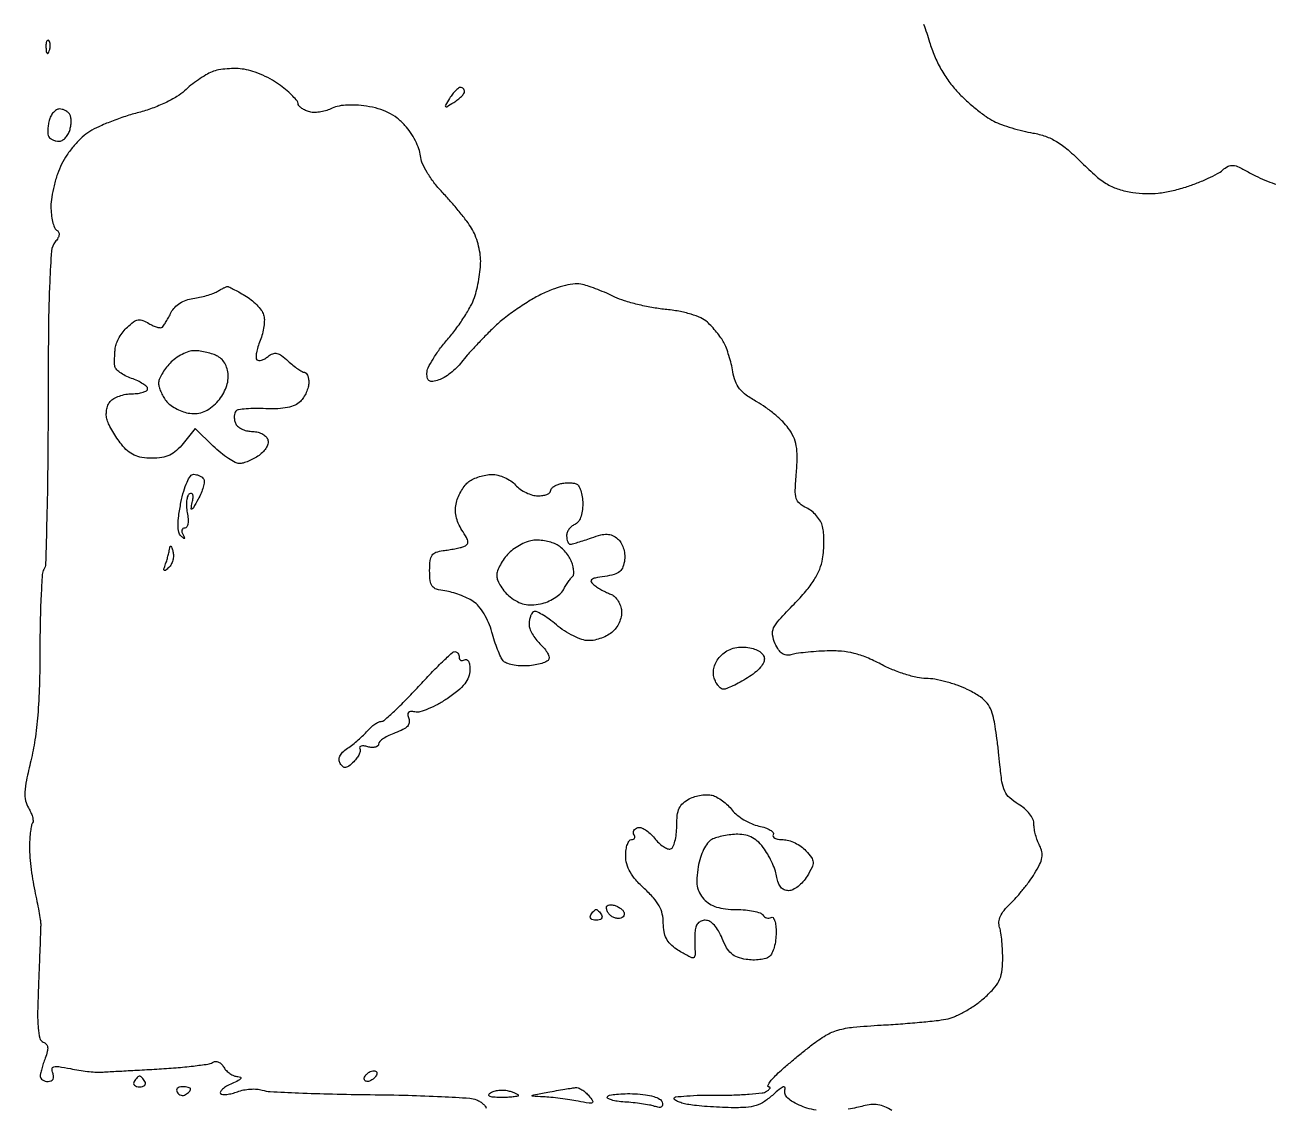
# Model space of a CAD drawing. Extents: x 0 to 102, y 0 to 135.
# Drawn here: x 15.07 to 34.65, y 18.7 to 35.76 of the extents above; entities that cross this region are included whole.
import ezdxf

# ---------------------------------------------------------------- set-up
doc = ezdxf.new("R2010")
doc.units = 0
doc.header["$MEASUREMENT"] = 0

msp = doc.modelspace()

# ---------------------------------------------------------------- linework, layer by layer
for points in [[(29.224325, 35.767294, -0.020293), (29.318494, 35.486417, 0.029885), (29.395368, 35.270924, 0.027819), (29.49899, 35.060739, 0.028167), (29.623737, 34.866109, 0.03291), (29.763776, 34.697157, 0.018395), (29.901649, 34.56182, 0.015076), (30.058344, 34.42736, 0.015342), (30.210047, 34.312429, 0.038366), (30.3291, 34.240907, 0.028595), (30.452168, 34.187842, 0.013766), (30.615169, 34.133391, 0.013601), (30.788765, 34.085782, 0.01895), (30.94655, 34.053375, -0.043907), (31.144469, 34.002324, -0.0514), (31.319616, 33.919247, -0.041912), (31.500125, 33.787804, -0.01806), (31.718263, 33.58488, 0.017351), (31.944732, 33.373606, 0.046964), (32.123122, 33.245674, 0.057201), (32.300608, 33.167686, 0.037737), (32.518139, 33.118062, 0.030069), (32.722626, 33.099869, 0.032636), (32.922235, 33.107186, 0.03086), (33.128653, 33.141257, 0.022209), (33.353827, 33.203502, 0.014279), (33.533833, 33.267717, 0.014812), (33.707665, 33.341384, 0.014658), (33.853981, 33.413835, 0.06006), (33.935071, 33.470397, -0.063493), (34.021043, 33.529495, -0.14444), (34.097726, 33.544124, -0.090411), (34.19294, 33.516878, -0.015838), (34.358071, 33.428646, 0.021725), (34.487368, 33.361505, 0.014642), (34.640149, 33.295786, 0.014767), (34.791965, 33.240814, 0.028196)], [(27.532125, 18.665376, -0.024467), (27.388343, 18.700369, -0.035355), (27.265885, 18.74623, -0.028919), (27.145463, 18.809973, -0.078414), (27.071859, 18.872116, -0.12393), (27.040006, 18.935369, -0.14764), (27.044876, 19.001741, 0.29934), (27.039114, 19.02809, 0.31252), (27.01306, 19.032508, 0.060892), (26.949716, 18.992844, 0.016584), (26.860334, 18.915356, -0.03991), (26.719874, 18.804615, -0.071069), (26.587301, 18.741236, -0.05982), (26.427062, 18.711322, -0.0211), (26.193043, 18.705969, -0.007156), (26.010458, 18.712113, -0.006219), (25.81936, 18.723667, -0.006267), (25.646652, 18.738446, -0.018261), (25.52805, 18.754484, -0.022739), (25.438915, 18.77408, -0.03431), (25.363741, 18.799868, -0.036993), (25.309396, 18.82768, -0.261699), (25.2954, 18.852589, -0.384108), (25.316117, 18.875578, -0.006951), (25.494126, 18.891637, -0.013345), (25.712521, 18.90243, -0.008033), (25.971915, 18.904148, 0.009342), (26.238759, 18.906615, 0.012447), (26.480852, 18.919415, 0.009745), (26.680735, 18.938905, 0.112725), (26.754465, 18.965086, 0.030108), (26.790557, 18.991175, 0.115456), (26.807325, 19.013013, 0.34271), (26.803958, 19.027052, 0.165941), (26.785514, 19.033705, -0.487087), (26.773315, 19.049851, -0.07932), (26.791859, 19.091616, -0.039497), (26.840085, 19.154387, -0.017797), (26.912414, 19.229031, -0.011737), (27.01407, 19.322243, -0.004655), (27.157824, 19.44563, -0.004604), (27.31554, 19.576007, -0.005761), (27.464352, 19.693918, -0.029839), (27.687417, 19.846156, -0.065278), (27.876883, 19.928242, -0.046447), (28.118436, 19.973606, -0.009255), (28.556776, 20.006237, 0.004403), (28.861397, 20.025943, 0.004527), (29.162807, 20.050854, 0.004386), (29.423748, 20.07711, 0.0191), (29.577382, 20.099898, 0.053915), (29.705748, 20.138648, 0.024549), (29.863791, 20.214989, 0.023968), (30.024099, 20.312614, 0.030289), (30.161678, 20.418398, 0.024733), (30.323023, 20.573447, 0.07203), (30.411596, 20.69963, 0.079509), (30.455986, 20.83843, 0.034895), (30.471664, 21.031351, 0.013876), (30.469283, 21.176289, 0.01273), (30.458903, 21.325116, 0.012849), (30.442847, 21.457395, 0.040233), (30.422709, 21.544616, -0.09623), (30.412602, 21.631759, -0.085546), (30.434942, 21.720325, -0.066781), (30.492326, 21.813685, -0.033042), (30.587393, 21.915621, 0.021823), (30.682916, 22.013549, 0.012256), (30.79061, 22.140165, 0.012213), (30.893298, 22.273607, 0.019473), (30.973677, 22.393005, 0.023971), (31.053154, 22.536555, 0.069955), (31.08848, 22.643865, 0.094711), (31.0875, 22.737145, 0.073136), (31.052997, 22.833036, -0.03487), (31.018747, 22.909386, -0.023176), (30.98986, 23.00094, -0.023357), (30.970015, 23.092883, -0.041492), (30.9636, 23.170055, 0.110434), (30.946262, 23.247595, 0.055977), (30.893561, 23.333209, 0.049855), (30.814234, 23.41613, 0.043615), (30.716597, 23.485942, -0.049519), (30.582616, 23.584148, -0.100814), (30.50518, 23.688509, -0.071406), (30.459767, 23.83804, -0.015866), (30.427541, 24.104075, 0.006199), (30.407155, 24.304796, 0.005175), (30.38066, 24.517434, 0.005226), (30.352372, 24.711473, 0.01418), (30.327, 24.84813, 0.055247), (30.279712, 24.989728, 0.0797), (30.206193, 25.099113, 0.065826), (30.091086, 25.193826, 0.026558), (29.912546, 25.29228, 0.02717), (29.754938, 25.358268, 0.020493), (29.575601, 25.413981, 0.020868), (29.402264, 25.452469, 0.044221), (29.265367, 25.4646, -0.054592), (29.124339, 25.480044, -0.021694), (28.935977, 25.530462, -0.021161), (28.735594, 25.602979, -0.024915), (28.552977, 25.68881, 0.023278), (28.32964, 25.794673, 0.038219), (28.131144, 25.860383, 0.040135), (27.932077, 25.893134, 0.029199), (27.70765, 25.898622, 0.008697), (27.534458, 25.889725, 0.009184), (27.364806, 25.874913, 0.008872), (27.219207, 25.856884, 0.040576), (27.136135, 25.838129, -0.106233), (27.064132, 25.831523, -0.123668), (27.000108, 25.856081, -0.092964), (26.942339, 25.915296, -0.040052), (26.888517, 26.012064, -0.070433), (26.847651, 26.150576, -0.149021), (26.864173, 26.260182, -0.074331), (26.950668, 26.388293, -0.008894), (27.186755, 26.63667, 0.019417), (27.369596, 26.837319, 0.03449), (27.501512, 27.017785, 0.041784), (27.58871, 27.185795, 0.058653), (27.635047, 27.34813, 0.022626), (27.65041, 27.480398, 0.017989), (27.655357, 27.624084, 0.018341), (27.650241, 27.757786, 0.042773), (27.634252, 27.856604, 0.069938), (27.600216, 27.940465, 0.045739), (27.539769, 28.025744, 0.045338), (27.463929, 28.099601, 0.063589), (27.383657, 28.149319, -0.067088), (27.27422, 28.218159, -0.149931), (27.22109, 28.299665, -0.080259), (27.205355, 28.430323, -0.010605), (27.222555, 28.709508, 0.017106), (27.234632, 28.958183, 0.04894), (27.220216, 29.130472, 0.063623), (27.175864, 29.269716, 0.048571), (27.09459, 29.407637, 0.041716), (27.007288, 29.508602, 0.019964), (26.879954, 29.6236, 0.019635), (26.73661, 29.733787, 0.026437), (26.598235, 29.821163, -0.028934), (26.433133, 29.926573, -0.067917), (26.327458, 30.027353, -0.078119), (26.261391, 30.143399, -0.049244), (26.220736, 30.294262, 0.018448), (26.195589, 30.417238, 0.014612), (26.159679, 30.548093, 0.014857), (26.119163, 30.667643, 0.035304), (26.0803, 30.753047, 0.029843), (26.032858, 30.829175, 0.015747), (25.965583, 30.917955, 0.015615), (25.890763, 31.004796, 0.023212), (25.819566, 31.075508, 0.079159), (25.718372, 31.141457, 0.031292), (25.562291, 31.199677, 0.027873), (25.370488, 31.246356, 0.021142), (25.15608, 31.276728, -0.019839), (24.944796, 31.306097, -0.015746), (24.71938, 31.353972, -0.016024), (24.512959, 31.411727, -0.037904), (24.3648, 31.471012, 0.01244), (24.235758, 31.530432, 0.009695), (24.092784, 31.588744, 0.009825), (23.957388, 31.637895, 0.023397), (23.854587, 31.667655, 0.077529), (23.736331, 31.677165, 0.038506), (23.58726, 31.654411, 0.032455), (23.413756, 31.602005, 0.020874), (23.220087, 31.520133, 0.025652), (23.034461, 31.420406, 0.015178), (22.823355, 31.283707, 0.015166), (22.620415, 31.134078, 0.025091), (22.459839, 30.994424, 0.007466), (22.317188, 30.853042, 0.006202), (22.169595, 30.69854, 0.006268), (22.037909, 30.553621, 0.016807), (21.949026, 30.446244, -0.03447), (21.869842, 30.357182, -0.027602), (21.773319, 30.272535, -0.028382), (21.674853, 30.204007, -0.061057), (21.590937, 30.165593, -0.033573), (21.494911, 30.142072, -0.171317), (21.441526, 30.15103, -0.214496), (21.412581, 30.189695, -0.055063), (21.4038, 30.269188, -0.113842), (21.423615, 30.355087, -0.023029), (21.499088, 30.493417, -0.023199), (21.604006, 30.64947, -0.019891), (21.728186, 30.803639, 0.020101), (21.85961, 30.966943, 0.01671), (21.986251, 31.150458, 0.017034), (22.090968, 31.326523, 0.043062), (22.151186, 31.462674, 0.02464), (22.188985, 31.593592, 0.01542), (22.220832, 31.749919, 0.01547), (22.242731, 31.906225, 0.027071), (22.2498, 32.036701, 0.040686), (22.239495, 32.163134, 0.026407), (22.208125, 32.306474, 0.026536), (22.16231, 32.444116, 0.044773), (22.107926, 32.552827, 0.023864), (22.031465, 32.664334, 0.008657), (21.912894, 32.815203, 0.008562), (21.777217, 32.97611, 0.010096), (21.643213, 33.123504, -0.025963), (21.514179, 33.274808, -0.028945), (21.406486, 33.433465, -0.031226), (21.330287, 33.581256, -0.082946), (21.301213, 33.696036, 0.066351), (21.278002, 33.802282, 0.031058), (21.221817, 33.931664, 0.030097), (21.145071, 34.062062, 0.03702), (21.057837, 34.173048, 0.043154), (20.933516, 34.287569, 0.048778), (20.796135, 34.373827, 0.046118), (20.63805, 34.435326, 0.032509), (20.451588, 34.47582, 0.024066), (20.280902, 34.493071, 0.030926), (20.123176, 34.491616, 0.0348), (19.988124, 34.472497, 0.070415), (19.88748, 34.435668, -0.052008), (19.805581, 34.402245, -0.038939), (19.710129, 34.382327, -0.0398), (19.616213, 34.377786, -0.069132), (19.539404, 34.390914, -0.038266), (19.47587, 34.416573, -0.048489), (19.422164, 34.450037, -0.056637), (19.385032, 34.485847, -0.174326), (19.3734, 34.518196, 0.174963), (19.358893, 34.558385, 0.019415), (19.292633, 34.632177, 0.021783), (19.203757, 34.716102, 0.015994), (19.09845, 34.80147, 0.03401), (18.971573, 34.884818, 0.023137), (18.817287, 34.962603, 0.023371), (18.660655, 35.02407, 0.042632), (18.5274, 35.056965, 0.033642), (18.39854, 35.068535, 0.02525), (18.256151, 35.064519, 0.025763), (18.121983, 35.04695, 0.052019), (18.0198, 35.016939, 0.036376), (17.922997, 34.968697, 0.017179), (17.805373, 34.893403, 0.016923), (17.687094, 34.80578, 0.022894), (17.586837, 34.718339, -0.057315), (17.467032, 34.627546, -0.022848), (17.284751, 34.530716, -0.022146), (17.075535, 34.442671, -0.025068), (16.867737, 34.377497, 0.015841), (16.656917, 34.315622, 0.01284), (16.434945, 34.236392, 0.01304), (16.233931, 34.152683, 0.032502), (16.093212, 34.078409, 0.050169), (15.975031, 33.988401, 0.02729), (15.848527, 33.856649, 0.026915), (15.733335, 33.707211, 0.038221), (15.649062, 33.562212, 0.029903), (15.584992, 33.406472, 0.02091), (15.530933, 33.224443, 0.021169), (15.493706, 33.044985, 0.040574), (15.4818, 32.898502, 0.025895), (15.488308, 32.772922, 0.032594), (15.507858, 32.658152, 0.034321), (15.536178, 32.567405, 0.162946), (15.570508, 32.526161, -0.128393), (15.601712, 32.493451, -0.155982), (15.609964, 32.452099, -0.105305), (15.592852, 32.400863, -0.040148), (15.549358, 32.338953, 0.154917), (15.491583, 32.196494, 0.008648), (15.462244, 31.712954, 0.008593), (15.443119, 30.980864, 0.001975), (15.436961, 29.745035, -0.002389), (15.431438, 28.794214, -0.003746), (15.416661, 27.97689, -0.001059), (15.397001, 27.267045, -0.132689), (15.371418, 27.182441, 0.123629), (15.346244, 27.104251, 0.003909), (15.32684, 26.767986, 0.007375), (15.312814, 26.368293, 0.005023), (15.308137, 25.913441, -0.007433), (15.299674, 25.353105, -0.012867), (15.273744, 24.888063, -0.015391), (15.229809, 24.498178, -0.024732), (15.165837, 24.169877, 0.009469), (15.096361, 23.863457, 0.038576), (15.072199, 23.674099, 0.065009), (15.083, 23.539447, 0.087314), (15.128772, 23.426185, -0.033234), (15.165885, 23.356906, -0.040597), (15.190686, 23.287724, -0.045179), (15.201092, 23.22809, -0.160364), (15.192151, 23.190838, 0.091083), (15.175577, 23.148348, 0.013986), (15.160864, 23.058478, 0.01523), (15.149584, 22.950244, 0.012692), (15.144034, 22.834729, 0.024437), (15.147716, 22.69442, 0.010279), (15.165749, 22.506487, 0.010142), (15.193287, 22.306001, 0.01301), (15.227136, 22.1229, -0.003079), (15.261693, 21.954726, -0.003931), (15.291365, 21.799305, -0.003067), (15.314398, 21.66877, -0.032866), (15.319914, 21.6153, -0.017533), (15.320038, 21.554553, -0.000516), (15.311324, 21.298836, -0.001033), (15.300132, 20.997763, -0.000712), (15.286263, 20.656775, 0.005735), (15.27284, 20.218314, 0.025074), (15.28088, 19.959094, 0.041179), (15.306973, 19.80088, 0.244352), (15.360806, 19.740127, -0.120309), (15.40761, 19.707701, -0.151419), (15.42924, 19.659897, -0.094049), (15.424811, 19.589916, -0.028151), (15.39237, 19.487595, 0.011297), (15.361833, 19.401469, 0.012185), (15.336032, 19.316183, 0.011768), (15.317448, 19.242127, 0.05564), (15.3126, 19.198693, 0.154715), (15.322163, 19.168528, 0.097789), (15.349097, 19.142833, 0.080181), (15.389337, 19.125494, 0.061791), (15.436845, 19.1196, 0.093613), (15.485235, 19.12874, 0.175134), (15.514813, 19.154688, 0.152298), (15.523387, 19.196626, 0.066546), (15.510106, 19.252461, -0.110465), (15.500574, 19.317121, -0.32424), (15.527974, 19.349602, -0.099229), (15.605164, 19.353089, -0.009966), (15.787711, 19.321264, 0.008387), (15.922818, 19.29727, 0.008692), (16.057054, 19.278134, 0.008455), (16.173711, 19.265567, 0.036755), (16.2432, 19.264391, -0.000369), (16.326956, 19.269071, -0.000026), (16.561103, 19.281968, -0.000037), (16.840319, 19.297313, -0.000028), (17.147221, 19.31414, 0.006778), (17.45227, 19.334999, 0.009315), (17.725782, 19.362568, 0.006484), (17.952696, 19.392708, 0.102495), (18.025511, 19.41923, -0.1283), (18.070936, 19.4332, -0.112017), (18.119969, 19.424281, -0.095465), (18.166508, 19.39289, -0.06932), (18.204344, 19.342978, 0.06775), (18.24471, 19.289379, 0.052136), (18.301449, 19.242948, 0.053145), (18.365079, 19.210187, 0.080558), (18.425854, 19.197329, -0.103517), (18.467743, 19.186453, -0.482124), (18.472258, 19.16547, -0.10263), (18.43187, 19.132827, -0.014561), (18.335052, 19.086527, 0.025901), (18.248839, 19.042869, 0.048029), (18.1849, 18.997557, 0.073177), (18.150328, 18.957513, 0.351348), (18.153401, 18.929599, 0.185055), (18.187627, 18.914338, 0.039841), (18.253685, 18.916068, 0.036549), (18.334564, 18.930692, 0.027849), (18.420373, 18.957956, -0.042586), (18.515146, 18.985024, -0.031782), (18.622978, 18.999071, -0.032474), (18.727056, 18.999182, -0.060944), (18.809616, 18.983681, 0.063655), (18.934336, 18.960961, 0.002719), (19.38187, 18.939635, 0.004621), (19.913959, 18.922105, 0.00327), (20.511592, 18.911854, -0.003943), (21.107294, 18.900835, -0.005707), (21.633319, 18.880944, -0.003088), (22.076654, 18.856365, -0.090083), (22.18635, 18.829376, -0.033776), (22.243017, 18.799264, -0.041895), (22.29091, 18.763626, -0.047092), (22.324371, 18.72794, -0.166285), (22.3344, 18.698618, -0.281896)], [(28.724706, 18.66011, 0.043036), (28.613972, 18.719747, 0.060963), (28.506708, 18.751316, 0.062293), (28.396783, 18.755719, 0.047509), (28.278166, 18.734214, -0.014956), (28.170532, 18.707374, -0.008491), (28.038868, 18.681028, -0.008472)]]:
    msp.add_lwpolyline(points, format="xyb")
for points in [[(15.448313, 35.509087, 0.296942), (15.429797, 35.512997, 0.208169), (15.414176, 35.497554, 0.077125), (15.404809, 35.456947, 0.028489), (15.403879, 35.39805, 0.018894), (15.408874, 35.334911, 0.168741), (15.42083, 35.310228, 0.470617), (15.436248, 35.311687, 0.054073), (15.454991, 35.346937, 0.051402), (15.468192, 35.393203, 0.05415), (15.471358, 35.440372, 0.060344), (15.464661, 35.481429, 0.126455)], [(21.93175, 34.7706, 0.164658), (21.900199, 34.75992, 0.033168), (21.854984, 34.720337, 0.031759), (21.806264, 34.665001, 0.025045), (21.760641, 34.599491, 0.004611), (21.693691, 34.490053, 0.343979), (21.696082, 34.470682, 0.343979), (21.715453, 34.468291, 0.004611), (21.824891, 34.535241, 0.025045), (21.890401, 34.580864, 0.031759), (21.945737, 34.629584, 0.033168), (21.98532, 34.674799, 0.164658), (21.996, 34.70635, 0.099038), (21.991095, 34.73087, 0.097945), (21.977127, 34.751727, 0.097945), (21.95627, 34.765695, 0.099038)], [(15.613574, 34.4322, 0.143415), (15.567151, 34.418605, 0.071263), (15.520321, 34.378185, 0.061614), (15.480164, 34.318646, 0.053684), (15.453448, 34.248318, 0.028464), (15.438227, 34.172793, 0.030697), (15.432181, 34.097913, 0.03225), (15.435091, 34.033668, 0.111413), (15.448574, 33.994518, 0.099006), (15.473576, 33.967732, 0.052338), (15.513228, 33.945139, 0.049175), (15.560336, 33.929786, 0.054248), (15.607992, 33.9246, 0.126837), (15.656407, 33.937083, 0.069391), (15.705767, 33.97408, 0.061999), (15.74856, 34.028633, 0.05857), (15.77766, 34.093043, 0.038732), (15.79422, 34.163801, 0.03744), (15.799921, 34.237079, 0.039869), (15.794898, 34.302265, 0.09957), (15.778368, 34.346843, 0.081615), (15.749922, 34.37951, 0.053443), (15.708199, 34.407126, 0.05231), (15.660344, 34.425875, 0.067318)], [(18.260547, 31.637827, -0.137987), (18.280261, 31.634107, -0.004407), (18.35341, 31.59699, -0.008219), (18.439295, 31.550648, -0.005578), (18.535606, 31.495195, -0.034204), (18.633354, 31.428042, -0.031559), (18.72386, 31.346487, -0.033049), (18.795066, 31.263341, -0.083894), (18.831289, 31.192859, -0.077726), (18.843228, 31.115021, -0.032095), (18.836059, 31.008366, -0.030788), (18.813495, 30.892812, -0.034589), (18.777493, 30.785451, 0.023273), (18.741561, 30.685828, 0.032258), (18.719448, 30.593523, 0.033553), (18.711666, 30.51865, 0.208409), (18.725468, 30.483532, 0.19621), (18.754406, 30.471369, 0.074393), (18.798641, 30.477517, 0.059003), (18.850427, 30.499686, 0.042617), (18.902046, 30.535576, -0.076083), (18.974315, 30.578979, -0.155219), (19.039597, 30.584279, -0.105884), (19.112763, 30.550015, -0.025275), (19.216143, 30.463031, 0.016683), (19.293599, 30.395553, 0.020924), (19.369904, 30.338568, 0.019623), (19.436486, 30.29679, 0.131025), (19.473952, 30.2868, -0.218435), (19.50022, 30.27475, -0.078236), (19.522435, 30.238873, -0.059486), (19.537573, 30.186115, -0.040171), (19.5426, 30.123643, -0.066434), (19.532972, 30.051498, -0.039089), (19.50362, 29.969433, -0.038405), (19.4607, 29.890569, -0.052606), (19.409902, 29.827788, -0.09154), (19.325716, 29.769843, -0.053318), (19.208727, 29.731888, -0.041451), (19.056562, 29.712871, -0.021243), (18.864121, 29.713064, 0.013313), (18.701753, 29.715801, 0.018205), (18.555675, 29.709052, 0.015143), (18.436958, 29.695596, 0.161957), (18.394167, 29.674167, 0.129832), (18.375988, 29.642939, 0.058274), (18.368719, 29.595654, 0.052115), (18.372448, 29.540904, 0.048604), (18.387393, 29.486749, 0.118239), (18.421702, 29.436793, 0.065285), (18.483023, 29.394549, 0.059389), (18.560432, 29.365922, 0.058961), (18.642594, 29.3562, -0.056345), (18.724587, 29.346931, -0.058208), (18.801492, 29.319603, -0.064565), (18.86212, 29.279302, -0.122806), (18.895505, 29.231615, -0.136969), (18.901038, 29.17303, -0.079138), (18.877528, 29.105719, -0.066218), (18.828424, 29.037834, -0.050373), (18.758832, 28.977815, -0.028172), (18.679008, 28.928359, -0.025772), (18.591766, 28.886557, -0.026672), (18.509952, 28.857435, -0.072283), (18.449154, 28.8486, -0.124305), (18.383302, 28.865228, -0.023811), (18.276858, 28.929367, -0.024049), (18.156924, 29.01829, -0.020112), (18.038426, 29.12355), (17.752897, 29.3985), (17.565921, 29.16585, -0.041131), (17.459353, 29.053547, -0.072615), (17.352964, 28.983172, -0.071427), (17.229653, 28.945456, -0.038571), (17.071012, 28.9332, -0.037584), (16.914803, 28.944959, -0.06937), (16.792952, 28.981159, -0.073097), (16.689854, 29.047714, -0.046309), (16.591227, 29.151676, -0.018972), (16.521561, 29.247511, -0.015552), (16.454353, 29.354821, -0.015833), (16.39872, 29.457441, -0.039465), (16.366597, 29.536436, -0.067679), (16.353953, 29.609145, -0.051418), (16.359271, 29.689958, -0.052288), (16.38064, 29.766296, -0.078989), (16.415769, 29.82556, -0.091578), (16.472246, 29.87269, -0.042795), (16.559281, 29.912316, -0.040483), (16.660478, 29.939321, -0.044996), (16.761159, 29.9484, 0.029708), (16.854427, 29.953946, 0.046288), (16.933089, 29.97082, 0.058534), (16.987918, 29.995355, 0.264179), (17.0046, 30.024724, 0.214187), (16.98886, 30.059781, 0.037743), (16.930046, 30.104617, 0.035037), (16.848, 30.150065, 0.025101), (16.7508, 30.189523, -0.034896), (16.652945, 30.231496, -0.04275), (16.568692, 30.284366, -0.048153), (16.50833, 30.339713, -0.162474), (16.487258, 30.388149, -0.020868), (16.484745, 30.442165, -0.008529), (16.48565, 30.515646, -0.008422), (16.489303, 30.594652, -0.010657), (16.495463, 30.6675, -0.069878), (16.514588, 30.743925, -0.034127), (16.55865, 30.834455, -0.033027), (16.618227, 30.923972, -0.040852), (16.685365, 30.998256, -0.031116), (16.78313, 31.079277, -0.115828), (16.856295, 31.11014, -0.134438), (16.929311, 31.102908, -0.048099), (17.023798, 31.055844, 0.030814), (17.090961, 31.019446, 0.043123), (17.155081, 30.996124, 0.050391), (17.207816, 30.987509, 0.214881), (17.23694, 30.99854, 0.051195), (17.260554, 31.027557, 0.009493), (17.297258, 31.085866, 0.010091), (17.337667, 31.156011, 0.009053), (17.376752, 31.230294, -0.076648), (17.431872, 31.307626, -0.057922), (17.512893, 31.373525, -0.054941), (17.611667, 31.422138, -0.054015), (17.719223, 31.448419, 0.020288), (17.824313, 31.466708, 0.017065), (17.9339, 31.49434, 0.017404), (18.032286, 31.5265, 0.04474), (18.099923, 31.558354, -0.00761), (18.152373, 31.587993, -0.009918), (18.201299, 31.613421, -0.007811), (18.242758, 31.633134, -0.085327)], [(17.744009, 30.6252, 0.077102), (17.653204, 30.611114, 0.040364), (17.547089, 30.567683, 0.038936), (17.443059, 30.50433, 0.047981), (17.357747, 30.429397, 0.028689), (17.287546, 30.345513, 0.030106), (17.228625, 30.255437, 0.031568), (17.187718, 30.172026, 0.104123), (17.176491, 30.112147, 0.06765), (17.185573, 30.054865, 0.028751), (17.212261, 29.981714, 0.027798), (17.250151, 29.90579, 0.032603), (17.294482, 29.838663, 0.066745), (17.355403, 29.777343, 0.036465), (17.44409, 29.718924, 0.035597), (17.544558, 29.671821, 0.047), (17.641873, 29.64454, 0.055732), (17.759441, 29.636529, 0.070592), (17.866379, 29.65646, 0.065951), (17.968973, 29.706898, 0.041412), (18.073781, 29.790174, 0.049911), (18.153747, 29.881926, 0.044165), (18.217731, 29.991415, 0.045554), (18.259605, 30.106293, 0.064714), (18.2736, 30.21397, 0.052823), (18.262571, 30.318079, 0.064344), (18.229944, 30.410429, 0.070008), (18.177947, 30.485159, 0.083117), (18.109962, 30.537623, 0.04078), (18.032674, 30.571204, 0.023373), (17.934962, 30.599474, 0.023228), (17.833406, 30.618842, 0.035515)], [(17.729918, 28.6794, -0.061121), (17.775735, 28.673778, -0.051106), (17.821858, 28.657135, -0.053253), (17.861407, 28.632624, -0.089232), (17.887458, 28.603605, -0.17175), (17.897115, 28.559039, -0.035544), (17.8811, 28.479147, -0.033519), (17.848003, 28.384356, -0.026151), (17.800031, 28.286355, -0.003781), (17.725231, 28.154206, -0.136406), (17.700482, 28.129868, -0.630113), (17.688771, 28.138204, -0.011452), (17.707991, 28.235367, 0.028595), (17.720267, 28.310948, 0.10194), (17.715431, 28.35947, 0.265541), (17.695382, 28.378116, 0.198459), (17.664987, 28.373156, 0.174109), (17.635537, 28.336171, 0.051297), (17.619099, 28.264413, 0.044727), (17.616089, 28.174032, 0.035338), (17.628462, 28.07694, -0.029543), (17.642055, 27.979297, -0.059351), (17.639002, 27.901656, -0.093634), (17.620917, 27.851267, -0.265882), (17.589692, 27.8334, 0.149193), (17.561376, 27.824759, 0.182372), (17.545449, 27.802336, 0.129397), (17.545467, 27.76814, 0.064106), (17.561918, 27.72765, -0.010022), (17.587924, 27.679351, -0.376382), (17.585126, 27.668211, -0.342479), (17.573023, 27.668879, -0.009425), (17.531316, 27.7065, -0.15099), (17.49489, 27.770372, -0.054129), (17.483214, 27.875679, -0.036665), (17.493882, 28.025623, -0.013418), (17.530115, 28.23525, -0.019762), (17.573649, 28.415083, -0.036442), (17.625202, 28.556365, -0.044361), (17.679251, 28.652676, -0.247563)], [(22.427038, 28.676709, -0.065525), (22.522309, 28.665356, -0.042708), (22.627067, 28.628907, -0.042471), (22.724965, 28.574776, -0.06139), (22.7997, 28.5102, 0.05554), (22.872907, 28.445438, 0.041195), (22.96612, 28.390702, 0.042002), (23.064071, 28.353312, 0.070292), (23.151212, 28.341, 0.035849), (23.227193, 28.346455, 0.054285), (23.291324, 28.362953, 0.07102), (23.335283, 28.387086, 0.235972), (23.3496, 28.415733, -0.165706), (23.360307, 28.447152, -0.065456), (23.39309, 28.479793, -0.055246), (23.441001, 28.50865, -0.04452), (23.49765, 28.528864, -0.034144), (23.562086, 28.540956, -0.026542), (23.633274, 28.54553, -0.027192), (23.700381, 28.542625, -0.056791), (23.75145, 28.531681, -0.180019), (23.792131, 28.498731, -0.052661), (23.826136, 28.424302, -0.045513), (23.849424, 28.325894, -0.035367), (23.8572, 28.216101, -0.035979), (23.848665, 28.097639, -0.056206), (23.822786, 27.998829, -0.070453), (23.782419, 27.926513, -0.139546), (23.7303, 27.887406, 0.081035), (23.681789, 27.859105, 0.065663), (23.640677, 27.814958, 0.06652), (23.612882, 27.762322, 0.088478), (23.6034, 27.709155, 0.042405), (23.607614, 27.659556, 0.062036), (23.620274, 27.617657, 0.081468), (23.638879, 27.589255, 0.210086), (23.660844, 27.5796, 0.066537), (23.696663, 27.584388, 0.006241), (23.782308, 27.608852, 0.007918), (23.884014, 27.641045, 0.006146), (23.993674, 27.679181, -0.022724), (24.139914, 27.724664, -0.072585), (24.24122, 27.735974, -0.098418), (24.323745, 27.716657, -0.066745), (24.405808, 27.665273, -0.084009), (24.457628, 27.605038, -0.054933), (24.496168, 27.521678, -0.052365), (24.517206, 27.427009, -0.057504), (24.517127, 27.333041, -0.058717), (24.490335, 27.220153, -0.132546), (24.440107, 27.148877, -0.106791), (24.352944, 27.103434, -0.030591), (24.203001, 27.072, 0.012669), (24.054891, 27.046451, 0.119815), (23.996884, 27.01952, 0.379901), (23.990864, 26.98477, 0.089455), (24.033801, 26.937083, 0.024751), (24.089802, 26.897956, 0.014869), (24.159759, 26.856908, 0.014875), (24.231943, 26.820138, 0.025022), (24.294788, 26.794206, -0.098672), (24.351096, 26.760604, -0.057322), (24.403294, 26.701275, -0.054127), (24.443797, 26.626937, -0.060684), (24.465484, 26.548423, -0.073097), (24.465693, 26.459701, -0.05668), (24.441129, 26.366165, -0.055153), (24.395166, 26.277934, -0.060429), (24.332202, 26.20485, -0.057105), (24.253933, 26.148399, -0.037276), (24.152904, 26.1013, -0.037278), (24.046011, 26.069727, -0.057144), (23.950005, 26.060238, -0.079523), (23.845548, 26.078638, -0.031111), (23.710032, 26.13518, -0.029829), (23.568275, 26.215802, -0.032677), (23.441597, 26.310531, 0.019558), (23.325841, 26.40192, 0.028775), (23.216889, 26.47201, 0.02811), (23.125757, 26.516925, 0.243469), (23.082047, 26.5136, 0.119221), (23.054849, 26.486101, 0.048512), (23.032011, 26.438292, 0.044371), (23.016442, 26.379766, 0.042855), (23.0112, 26.318719, 0.087508), (23.023369, 26.24972, 0.040267), (23.061507, 26.166481, 0.03826), (23.116926, 26.0831, 0.043063), (23.182458, 26.012637, -0.033935), (23.24587, 25.946899, -0.042189), (23.294871, 25.877563, -0.047522), (23.324227, 25.814541, -0.167207), (23.32465, 25.770449, -0.199577), (23.29423, 25.735466, -0.038053), (23.214428, 25.703126, -0.035281), (23.109293, 25.677573, -0.026006), (22.990242, 25.663715, -0.031683), (22.867314, 25.663648, -0.035818), (22.750397, 25.679459, -0.03856), (22.654724, 25.707291, -0.131823), (22.602523, 25.744741, -0.064596), (22.564843, 25.805198, -0.014029), (22.516833, 25.91867, -0.014404), (22.468394, 26.054135, -0.013347), (22.426493, 26.19563, 0.036329), (22.375043, 26.343978, 0.035662), (22.302399, 26.484282, 0.03802), (22.218, 26.601248, 0.072551), (22.131415, 26.677941, 0.035117), (22.03675, 26.730872, 0.021149), (21.918085, 26.780671, 0.02113), (21.795329, 26.820371, 0.034366), (21.688043, 26.842323, -0.040207), (21.555031, 26.87116, -0.159234), (21.487328, 26.918447, -0.135823), (21.454655, 27.001379, -0.026333), (21.4461, 27.163712, -0.025749), (21.454199, 27.320885, -0.122957), (21.48458, 27.404724, -0.161856), (21.545954, 27.452113, -0.054441), (21.6576, 27.477998, 0.010188), (21.747, 27.490544, 0.008684), (21.840728, 27.507326, 0.008779), (21.925477, 27.525574, 0.024415), (21.984015, 27.54231, 0.118387), (22.033177, 27.573336, 0.224053), (22.048092, 27.616691, 0.101355), (22.026597, 27.683446, 0.016628), (21.955694, 27.79993, -0.043789), (21.897708, 27.907986, -0.051647), (21.863226, 28.018754, -0.054122), (21.853171, 28.12962, -0.057116), (21.867537, 28.237993, -0.042255), (21.899074, 28.329954, -0.0319), (21.94828, 28.424793, -0.032645), (22.006481, 28.508484, -0.062048), (22.065059, 28.565734, -0.057449), (22.135422, 28.607457, -0.030754), (22.230147, 28.643001, -0.030176), (22.332547, 28.66775, -0.041163)], [(23.088138, 27.641129, 0.066957), (22.996333, 27.622025, 0.034393), (22.888262, 27.575359, 0.03344), (22.781794, 27.511068, 0.042846), (22.69395, 27.437716, 0.039223), (22.621108, 27.353143, 0.035335), (22.559515, 27.25533, 0.037133), (22.516999, 27.159376, 0.085927), (22.5036, 27.081986, 0.097472), (22.518515, 27.006202, 0.04377), (22.565221, 26.915638, 0.041108), (22.633113, 26.825547, 0.044107), (22.713374, 26.750072, 0.042629), (22.827245, 26.675254, 0.067588), (22.936259, 26.63408, 0.066709), (23.053339, 26.623167, 0.040387), (23.19175, 26.639999, 0.046974), (23.301373, 26.673384, 0.040559), (23.408673, 26.727965, 0.042552), (23.498227, 26.794184, 0.08606), (23.553026, 26.862317, -0.012125), (23.59238, 26.929499, -0.013098), (23.633987, 26.992957, -0.012685), (23.672374, 27.045396, -0.059591), (23.698499, 27.072, 0.197716), (23.714284, 27.100556, 0.046671), (23.715468, 27.156165, 0.041059), (23.704739, 27.225257, 0.030515), (23.682121, 27.29912, 0.051226), (23.643895, 27.376175, 0.035182), (23.586123, 27.454878, 0.035504), (23.518972, 27.523505, 0.05854), (23.45246, 27.569828, 0.047578), (23.376267, 27.601711, 0.026997), (23.27924, 27.626201, 0.02674), (23.177908, 27.64046, 0.039464)], [(17.403048, 27.464864, -0.069395), (17.410704, 27.397613, -0.056034), (17.400755, 27.325533, -0.057593), (17.375661, 27.259699, -0.086943), (17.338482, 27.211064, -0.01749), (17.285135, 27.165238, -0.403331), (17.266889, 27.166922, -0.257162), (17.26209, 27.189591, -0.011201), (17.288249, 27.269269, 0.012384), (17.309931, 27.335845, 0.010243), (17.3298, 27.407748, 0.01038), (17.345304, 27.474462, 0.027161), (17.352814, 27.523069, -0.108892), (17.360215, 27.545715, -0.513243), (17.371618, 27.546739, -0.097909), (17.386758, 27.520101, -0.017427)], [(21.842905, 25.8876, -0.129897), (21.869026, 25.880697, -0.100681), (21.891279, 25.861282, -0.088688), (21.906246, 25.832239, -0.074865), (21.9114, 25.798007, 0.108972), (21.918023, 25.767979, 0.182303), (21.936251, 25.750091, 0.161196), (21.963674, 25.747459, 0.082592), (21.996, 25.7607, -0.249334), (22.028489, 25.762811, -0.166758), (22.056233, 25.73674, -0.085102), (22.074766, 25.680097, -0.036622), (22.0806, 25.600557, -0.091182), (22.059818, 25.487543, -0.076613), (21.999578, 25.38151, -0.05532), (21.891227, 25.272005, -0.022037), (21.72105, 25.146329, -0.02313), (21.572559, 25.056149, -0.027014), (21.423715, 24.985071, -0.027547), (21.293484, 24.939527, -0.124914), (21.213747, 24.936911, 0.045811), (21.146928, 24.945252, 0.214639), (21.111962, 24.93087, 0.232143), (21.101186, 24.89622, 0.052974), (21.11747, 24.835147, -0.132045), (21.124425, 24.768407, -0.149705), (21.096174, 24.710798, -0.091791), (21.026115, 24.659224, -0.029031), (20.905673, 24.609225, 0.027326), (20.804857, 24.567777, 0.037448), (20.719736, 24.519089, 0.041346), (20.659227, 24.47045, 0.205595), (20.6424, 24.431257, -0.219537), (20.628907, 24.402008, -0.116446), (20.592663, 24.383391, -0.078453), (20.537936, 24.378668, -0.046352), (20.473083, 24.389343, 0.030689), (20.410895, 24.401589, 0.083547), (20.366192, 24.400084, 0.217214), (20.346534, 24.385807, 0.273653), (20.346961, 24.363731, -0.188445), (20.35368, 24.327025, -0.060227), (20.33635, 24.273254, -0.05034), (20.300585, 24.212586, -0.038049), (20.250184, 24.153869, -0.025738), (20.174231, 24.085358, -0.138667), (20.123647, 24.063559, -0.214309), (20.081473, 24.076187, -0.072012), (20.038408, 24.125899, -0.126979), (20.019654, 24.182971, -0.129021), (20.031038, 24.241613, -0.091793), (20.075303, 24.302141, -0.039866), (20.15333, 24.3648, 0.018321), (20.234136, 24.424157, 0.012095), (20.322709, 24.497913, 0.012178), (20.405455, 24.573911, 0.022978), (20.467729, 24.63975, -0.030158), (20.522999, 24.696529, -0.032423), (20.58344, 24.744783, -0.034317), (20.640299, 24.77889, -0.113788), (20.682352, 24.789409, 0.177862), (20.735162, 24.809925, 0.007016), (20.891384, 24.951606, 0.011662), (21.072981, 25.129102, 0.007899), (21.271855, 25.339309, -0.006338), (21.469408, 25.549431, -0.009619), (21.646904, 25.72654, -0.004823), (21.800172, 25.870884, -0.188634)], [(26.432484, 25.955155, -0.041554), (26.540349, 25.935432, -0.064986), (26.627374, 25.899283, -0.081552), (26.687481, 25.850054, -0.134505), (26.716113, 25.791442, -0.158468), (26.707344, 25.722938, -0.06276), (26.655756, 25.641918, -0.049889), (26.569144, 25.55645, -0.031381), (26.45302, 25.474192, -0.012768), (26.335657, 25.405736, -0.01552), (26.222252, 25.34792, -0.014133), (26.1249, 25.305357, -0.096271), (26.073665, 25.2954, -0.159078), (26.035135, 25.307977, -0.061642), (25.993718, 25.346883, -0.052874), (25.955916, 25.403603, -0.043749), (25.927976, 25.470663, -0.07462), (25.914303, 25.556274, -0.070602), (25.925892, 25.643851, -0.065346), (25.962823, 25.730465, -0.050547), (26.023702, 25.813168, -0.060133), (26.106292, 25.884894, -0.065263), (26.201415, 25.932574, -0.061858), (26.310007, 25.955804, -0.046278)], [(25.896783, 23.625511, -0.065419), (25.970381, 23.595565, -0.030587), (26.056716, 23.539218, -0.029661), (26.141353, 23.468118, -0.036586), (26.210801, 23.392008, 0.058611), (26.287889, 23.314642, 0.033629), (26.396516, 23.239868, 0.033148), (26.517458, 23.17853, 0.046756), (26.632498, 23.141724, -0.02956), (26.733277, 23.113256, -0.054135), (26.810332, 23.076738, -0.084252), (26.854015, 23.038514, -0.319616), (26.856245, 23.004316, 0.27063), (26.855512, 22.974948, 0.151984), (26.882067, 22.949429, 0.079268), (26.936941, 22.932114, 0.036879), (27.011595, 22.9266, -0.070302), (27.100932, 22.913977, -0.042002), (27.201353, 22.875638, -0.041193), (27.296921, 22.819515, -0.055531), (27.371981, 22.753112, -0.028347), (27.459902, 22.644139, -0.145091), (27.485118, 22.571479, -0.128268), (27.468256, 22.492089, -0.020242), (27.390424, 22.351262, -0.044825), (27.326058, 22.263898, -0.045641), (27.247509, 22.189981, -0.049831), (27.167201, 22.139159, -0.116686), (27.098481, 22.1229, -0.104502), (27.031289, 22.137099, -0.110018), (26.977002, 22.177151, -0.091621), (26.937977, 22.243261, -0.052668), (26.91544, 22.333292, 0.046717), (26.892313, 22.430565, 0.022256), (26.845597, 22.550548, 0.021838), (26.785237, 22.67254, 0.028918), (26.719329, 22.777442, 0.042613), (26.62825, 22.884712, 0.06857), (26.53255, 22.956673, 0.072641), (26.425153, 22.99744, 0.054495), (26.299278, 23.0112, 0.028162), (26.190748, 23.005082, 0.022121), (26.074342, 22.986673, 0.022613), (25.967373, 22.959779, 0.05001), (25.889661, 22.927703, 0.107109), (25.822697, 22.870748, 0.047212), (25.760799, 22.771632, 0.041425), (25.709699, 22.644092, 0.032738), (25.675393, 22.499418, 0.023421), (25.653732, 22.320581, 0.062326), (25.660249, 22.192371, 0.079702), (25.696187, 22.08892, 0.060611), (25.765483, 21.990715, 0.071453), (25.854147, 21.917153, 0.059938), (25.965276, 21.866164, 0.04974), (26.104062, 21.836431, 0.027918), (26.276419, 21.8268, -0.022028), (26.419152, 21.820509, -0.028969), (26.548111, 21.801543, -0.029176), (26.649906, 21.774216, -0.175935), (26.692153, 21.74082, 0.090427), (26.718425, 21.711694, 0.095498), (26.752816, 21.694394, 0.099685), (26.789927, 21.691533, 0.108373), (26.824046, 21.703513, -0.372053), (26.853981, 21.698719, -0.096569), (26.879666, 21.652485, -0.052933), (26.897224, 21.569612, -0.025759), (26.9028, 21.461452, -0.033145), (26.895, 21.343919, -0.035461), (26.871736, 21.231137, -0.037978), (26.83777, 21.138153, -0.117359), (26.79705, 21.085666, -0.102906), (26.738373, 21.055693, -0.036429), (26.645345, 21.037384, -0.034308), (26.537244, 21.031658, -0.034058), (26.429107, 21.040737, -0.050314), (26.295015, 21.075318, -0.091757), (26.198134, 21.132857, -0.083594), (26.122596, 21.225307, -0.036103), (26.053767, 21.36923, 0.034997), (25.99631, 21.490059, 0.058132), (25.929938, 21.581094, 0.074034), (25.858892, 21.638182, 0.133049), (25.78721, 21.6576, 0.095172), (25.721, 21.644882, 0.121034), (25.670541, 21.608825, 0.105329), (25.637913, 21.549041, 0.05934), (25.623776, 21.46725, 0.008758), (25.620946, 21.386619, 0.007526), (25.620731, 21.301751, 0.007597), (25.622867, 21.224695, 0.021558), (25.627485, 21.17115, -0.043917), (25.629161, 21.130655, -0.068947), (25.622794, 21.096464, -0.096272), (25.609858, 21.073538, -0.219716), (25.592232, 21.0654, -0.111851), (25.562824, 21.072062, -0.010566), (25.496383, 21.105535, -0.013105), (25.418161, 21.149703, -0.009952), (25.334723, 21.20203, -0.053026), (25.238308, 21.280957, -0.077094), (25.174112, 21.369942, -0.073727), (25.138087, 21.477248, -0.044206), (25.1262, 21.611436, 0.056807), (25.10974, 21.755846, 0.068318), (25.0612, 21.883482, 0.056901), (24.971963, 22.010211, 0.026332), (24.8301, 22.153658, -0.026893), (24.69319, 22.292408, -0.052123), (24.602663, 22.419, -0.063223), (24.551452, 22.543452, -0.066119), (24.534, 22.674852, -0.033818), (24.54053, 22.771281, -0.051717), (24.560318, 22.852649, -0.067178), (24.589213, 22.908689, -0.244871), (24.623593, 22.9266, 0.096615), (24.654089, 22.932548, 0.174358), (24.672821, 22.949329, 0.171257), (24.676767, 22.974448, 0.092807), (24.665366, 23.003974, -0.127949), (24.655432, 23.036194, -0.130148), (24.662559, 23.068942, -0.113289), (24.686315, 23.097218, -0.081347), (24.722964, 23.116488, -0.1677), (24.774521, 23.115944, -0.054803), (24.843877, 23.082238, -0.04744), (24.918248, 23.024914, -0.03822), (24.986549, 22.95055, 0.035031), (25.054187, 22.875958, 0.044762), (25.126599, 22.818027, 0.051478), (25.193236, 22.78313, 0.177478), (25.241208, 22.781774, 0.207328), (25.278509, 22.815283, 0.042074), (25.309356, 22.900866, 0.037911), (25.330643, 23.013961, 0.027573), (25.3377, 23.141833, -0.0273), (25.346958, 23.311271, -0.081148), (25.378009, 23.422984, -0.104021), (25.437641, 23.503017, -0.064285), (25.535192, 23.569007, -0.043756), (25.622851, 23.603908, -0.034122), (25.722875, 23.626615, -0.035099), (25.819698, 23.634849, -0.067717)], [(24.0687, 21.8268, -0.163822), (24.084495, 21.821482, -0.033983), (24.106881, 21.801949, -0.032351), (24.130912, 21.774589, -0.025622), (24.1533, 21.7422, -0.146489), (24.16193, 21.710103, -0.191582), (24.150017, 21.682451, -0.134005), (24.117314, 21.663772, -0.063222), (24.0687, 21.6576, -0.063222), (24.020086, 21.663772, -0.134005), (23.987383, 21.682451, -0.191582), (23.97547, 21.710103, -0.146489), (23.9841, 21.7422, -0.025622), (24.006488, 21.774589, -0.032351), (24.030519, 21.801949, -0.033983), (24.052905, 21.821482, -0.163822)], [(24.336936, 21.896396, -0.053369), (24.393034, 21.879153, -0.0506), (24.445298, 21.850196, -0.054521), (24.486273, 21.814547, -0.106525), (24.50819, 21.77745, -0.138463), (24.509801, 21.742592, -0.144717), (24.49284, 21.712722, -0.117724), (24.458813, 21.692668, -0.074686), (24.413091, 21.6858, -0.085799), (24.36166, 21.694691, -0.066274), (24.310971, 21.72074, -0.066021), (24.268676, 21.759276, -0.083599), (24.241837, 21.804746, -0.077112), (24.231148, 21.854293, -0.219012), (24.243704, 21.886414, -0.186066), (24.278521, 21.901094, -0.055719)], [(16.8777, 19.2042, 0.163822), (16.861905, 19.198882, 0.033983), (16.839519, 19.179349, 0.032351), (16.815488, 19.151989, 0.025622), (16.7931, 19.1196, 0.146489), (16.78447, 19.087503, 0.191582), (16.796383, 19.059851, 0.134005), (16.829086, 19.041172, 0.063222), (16.8777, 19.035, 0.063222), (16.926314, 19.041172, 0.134005), (16.959017, 19.059851, 0.191582), (16.97093, 19.087503, 0.146489), (16.9623, 19.1196, 0.025622), (16.939912, 19.151989, 0.032351), (16.915881, 19.179349, 0.033983), (16.893495, 19.198882, 0.163822)], [(20.567786, 19.2888, -0.117858), (20.59583, 19.282096, -0.186277), (20.612176, 19.263949, -0.154201), (20.61379, 19.23655, -0.076764), (20.6001, 19.2042, -0.064269), (20.573827, 19.171838, -0.051777), (20.538322, 19.144451, -0.053414), (20.499442, 19.125821, -0.085235), (20.463214, 19.1196, -0.117858), (20.43517, 19.126304, -0.186277), (20.418824, 19.144451, -0.154201), (20.41721, 19.17185, -0.076764), (20.4309, 19.2042, -0.064269), (20.457173, 19.236562, -0.051777), (20.492678, 19.263949, -0.053414), (20.531558, 19.282579, -0.085235)], [(17.549507, 19.035, 0.067432), (17.502917, 19.028688, 0.140899), (17.471967, 19.009743, 0.190788), (17.461256, 18.981672, 0.136093), (17.470753, 18.94902, 0.090427), (17.497025, 18.919894, 0.095498), (17.531416, 18.902594, 0.099685), (17.568527, 18.899733, 0.108373), (17.602646, 18.911713, 0.031646), (17.632788, 18.933088, 0.037297), (17.658266, 18.957047, 0.040575), (17.676145, 18.980062, 0.145859), (17.6814, 18.997693, 0.279105), (17.672687, 19.012086, 0.051652), (17.642656, 19.024041, 0.042195), (17.600046, 19.032294, 0.026751)], [(23.741091, 19.022995, -0.122053), (23.785883, 19.017698, -0.046944), (23.842568, 18.990005, -0.042914), (23.901114, 18.946957, -0.040696), (23.952591, 18.893832, -0.026538), (24.012418, 18.812675, -0.449525), (24.004746, 18.78415, -0.159567), (23.957062, 18.777106, -0.006448), (23.783175, 18.809232, 0.010955), (23.654643, 18.831782, 0.006927), (23.503863, 18.85271, 0.006955), (23.355064, 18.869167, 0.012717), (23.233275, 18.877805, -0.002805), (23.06611, 18.886336, -0.65137), (23.061984, 18.897313, -0.149463), (23.087246, 18.91043, -0.001254), (23.3073, 18.9504, -0.001321), (23.443854, 18.974478, -0.001519), (23.574316, 18.996718, -0.001363), (23.685021, 19.014934, -0.008792)], [(22.682165, 18.972464, -0.017805), (22.74341, 18.954095, -0.026954), (22.795048, 18.933417, -0.025225), (22.833516, 18.913134, -0.26472), (22.842, 18.898233, -0.367104), (22.831131, 18.885424, -0.012678), (22.761233, 18.875708, -0.0183), (22.672467, 18.868933, -0.011072), (22.56705, 18.867095, -0.014259), (22.446196, 18.871113, -0.09353), (22.387682, 18.885946, -0.420841), (22.379161, 18.910085, -0.13804), (22.407215, 18.941326, -0.072131), (22.462909, 18.966247, -0.041012), (22.535467, 18.980559, -0.039976), (22.612515, 18.983091, -0.052229)], [(24.677416, 18.925071, -0.022124), (24.843174, 18.910536, -0.041248), (24.97481, 18.881907, -0.053116), (25.067451, 18.84244, -0.187198), (25.108015, 18.793472, -0.086747), (25.115215, 18.745394, -0.266724), (25.098764, 18.718303, -0.166297), (25.058406, 18.711202, -0.03569), (24.988159, 18.727409, 0.028897), (24.906438, 18.747436, 0.009651), (24.784943, 18.767447, 0.009568), (24.649277, 18.784467, 0.010773), (24.518316, 18.79551, -0.019935), (24.401461, 18.807523, -0.038376), (24.309647, 18.82796, -0.056407), (24.252303, 18.852777, -0.42375), (24.245777, 18.878544, -0.211446), (24.280894, 18.902594, -0.019087), (24.388759, 18.918405, -0.022185), (24.524239, 18.926953, -0.01547)]]:
    msp.add_lwpolyline(points, format="xyb", close=True)

doc.saveas('drawing.dxf')
